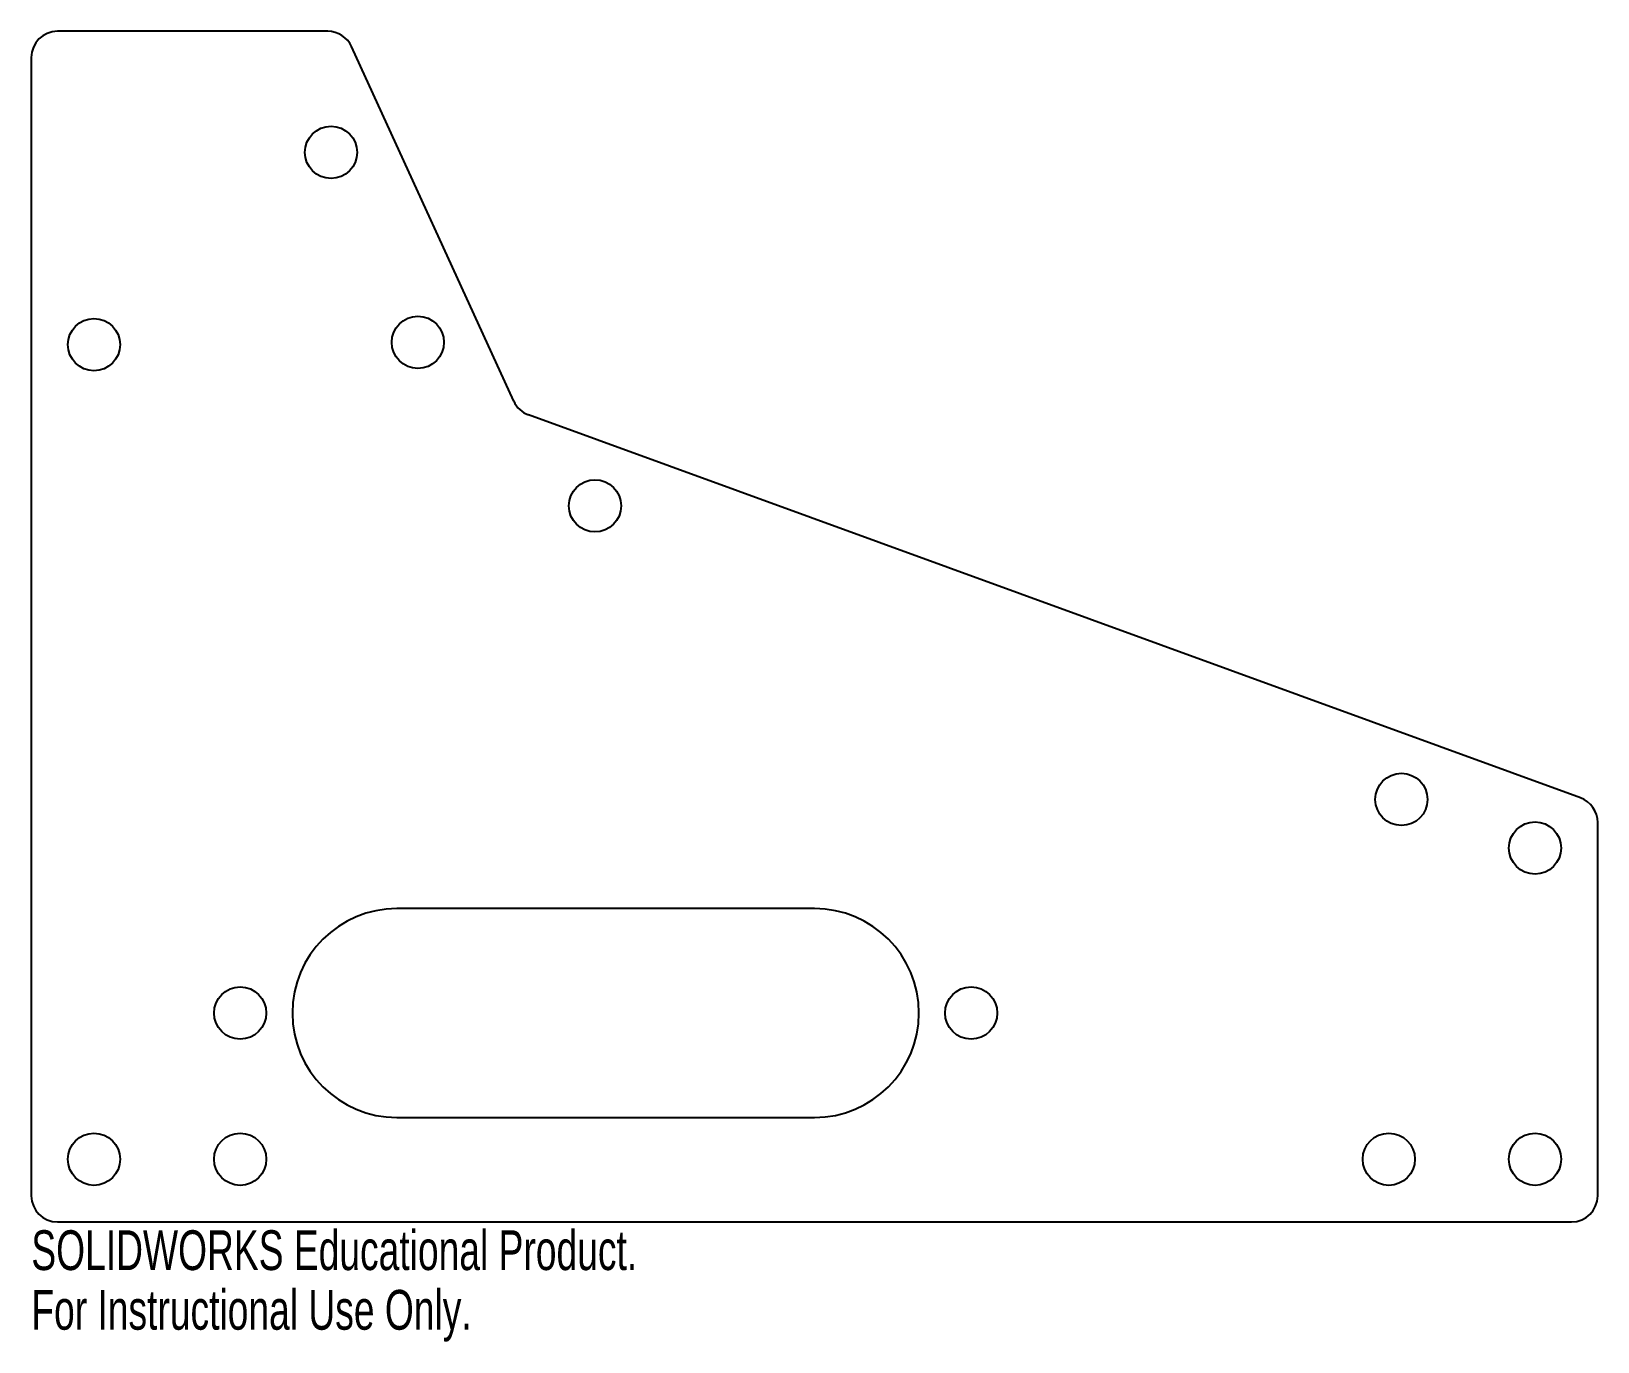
# Model space of a CAD drawing. Header units: inches. Extents: x 0 to 7.5, y -0.57 to 5.7.
import ezdxf

# ---------------------------------------------------------------- set-up
doc = ezdxf.new("R2010")
doc.units = ezdxf.units.IN
doc.header["$MEASUREMENT"] = 0
doc.styles.add('SLDTEXTSTYLE0', font='TXT', dxfattribs={"width": 0.7})

msp = doc.modelspace()

# ---------------------------------------------------------------- linework, layer by layer
at = {"color": 7, "linetype": 'Continuous', "lineweight": 25}
for p, q in [((1.4197, 5.7), (0.125, 5.7)), ((2.3099, 3.9287), (1.5334, 5.627)), ((0, 5.575), (0, 0.125)), ((7.4178, 2.0299), (2.3809, 3.8632)), ((7.5, 0.125), (7.5, 1.9125)), ((3.75, 1.5), (1.75, 1.5)), ((1.75, 0.5), (3.75, 0.5)), ((0.125, 0), (7.375, 0))]:
    msp.add_line(p, q, dxfattribs=at)
for centre in [(1.4351, 5.1205), (0.3, 4.2), (1.8509, 4.2111), (2.6989, 3.4282), (6.5603, 2.0228), (7.2, 1.7899), (1, 1), (4.5, 1), (0.3, 0.3), (1, 0.3), (6.5, 0.3), (7.2, 0.3)]:
    msp.add_circle(centre, 0.125, dxfattribs=at)
for centre, radius, start, end in [((0.125, 5.575), 0.125, 90, 180), ((1.4197, 5.575), 0.125, 24.57256, 90), ((2.4236, 3.9807), 0.125, 204.57256, 250), ((7.375, 1.9125), 0.125, 0, 70), ((3.75, 1), 0.5, 270, 90), ((1.75, 1), 0.5, 90, 270), ((0.125, 0.125), 0.125, 180, 270), ((7.375, 0.125), 0.125, 270, 0)]:
    msp.add_arc(centre, radius, start, end, dxfattribs=at)

# ---------------------------------------------------------------- texts
at = {"color": 7, "linetype": 'Continuous', "char_height": 0.1903, "attachment_point": 1, "style": 'SLDTEXTSTYLE0'}
for s, insert in [('SOLIDWORKS Educational Product.', (0, -0.0401)), ('For Instructional Use Only.', (0, -0.3256))]:
    msp.add_mtext(s, dxfattribs=dict(at, insert=insert))

doc.saveas('drawing.dxf')
